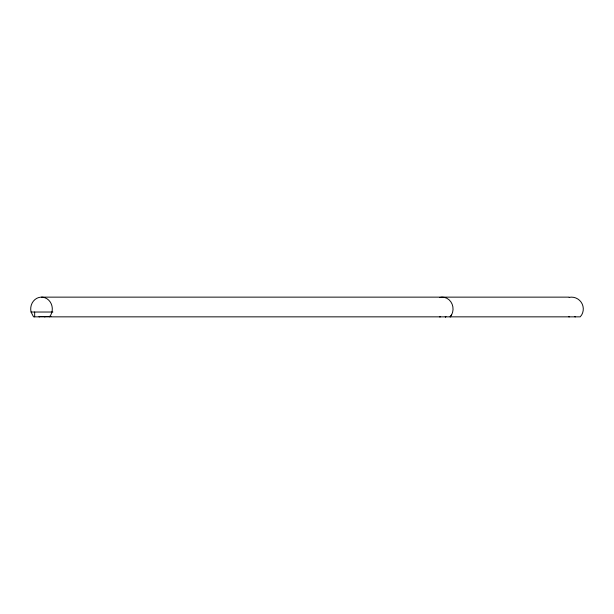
<?xml version="1.0" encoding="UTF-8"?>
<svg xmlns="http://www.w3.org/2000/svg" width="614" height="614" viewBox="0 0 614 614"><rect width="100%" height="100%" fill="white"/><g stroke="black" fill="none" stroke-linecap="round" stroke-linejoin="round"><path stroke-width="0.92" d="M450.139 316.862L451.52 314.875M49.481 316.847L50.862 314.875A11.827 10.806 -90 0 0 42.919 297.237A11.827 10.806 -90 0 0 31.068 312.027L33.532 316.847L580.207 316.847L581.711 314.875A11.827 11.827 0 0 0 569.155 297.368M450.216 316.862L451.605 314.875A11.827 10.806 -90 0 0 450.822 301.766A11.827 10.806 -90 0 0 439.455 297.544M41.506 297.138L568.963 297.138M31.068 312.027L52.888 312.027M50.993 316.456L39.127 316.456L39.127 316.847M575.31 316.456L575.31 316.847M574.919 316.456L574.919 316.847M569.262 316.456L569.262 316.847M568.863 316.456L568.863 316.847M445.403 316.456L445.403 316.847M445.35 316.456L445.35 316.847M440.238 316.456L440.2 316.847M45.022 316.456L45.022 316.847M44.661 316.456L44.661 316.847M39.488 316.456L39.488 316.847M34.668 312.027L34.668 316.847M445.764 316.847L445.764 316.456L445.703 316.847M439.877 316.847L439.877 316.456L439.839 316.847"/></g></svg>
